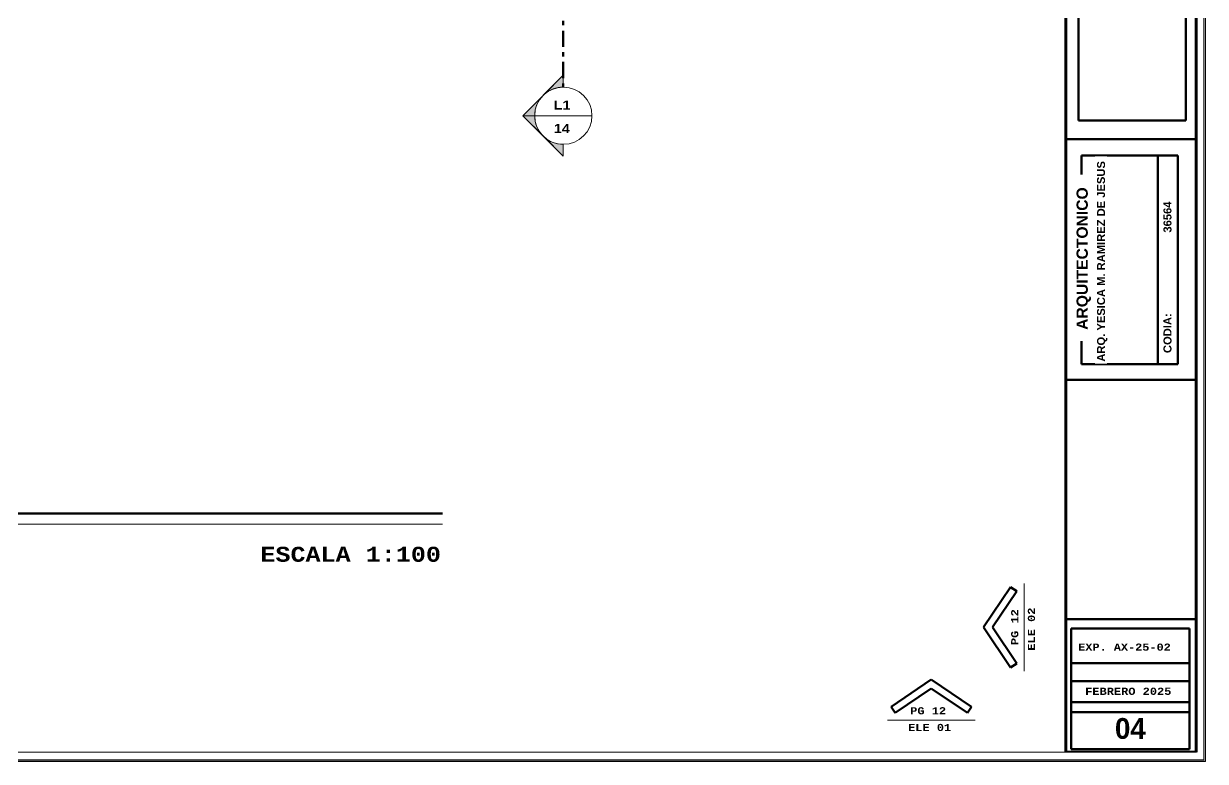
# Model space of a CAD drawing. Header units: metres. Extents: x -144 to 1000, y -717 to 29.
# Drawn here: x 318.97 to 345.2, y -589.13 to -572.75 of the extents above; entities that cross this region are included whole.
import ezdxf

# ---------------------------------------------------------------- set-up
doc = ezdxf.new("R2010")
doc.units = ezdxf.units.M
doc.linetypes.add('Dash Dot 3_16_', pattern=[0.595313, 0.357187, -0.119063, 0, -0.119063])
doc.layers.get('0').update_dxf_attribs({"color": 1})
for name, color, linetype, lineweight in [('A-DETL', 1, 'Continuous', 9), ('A-DETL-THIN', 1, 'Continuous', 9), ('G-ANNO-SYMB', 1, 'Continuous', 9), ('G-ANNO-TEXT', 2, 'Continuous', 9), ('G-ANNO-TTLB', 3, 'Continuous', 18), ('G-ANNO-TTLB-WIDE', 1, 'Continuous', 70), ('G-IMPT', 1, 'Continuous', 9)]:
    doc.layers.add(name, color=color, linetype=linetype, lineweight=lineweight)
doc.styles.add('Arial Black', font='', dxfattribs={"height": 0.15})
doc.styles.add('Arial_B', font='arialbd.ttf', dxfattribs={"height": 0.0025})
doc.styles.add('Arial_B_1', font='arialbd.ttf', dxfattribs={"height": 0.001786})
doc.styles.add('Britannic Bold_B_6', font='', dxfattribs={"height": 0.005})
doc.styles.add('Courier New_B_2', font='courbd.ttf', dxfattribs={"height": 0.0016})
doc.styles.add('Courier New_B_3', font='courbd.ttf', dxfattribs={"height": 0.2625})
doc.styles.add('Courier New_B_4', font='courbd.ttf', dxfattribs={"height": 0.001587})
doc.styles.add('Courier New_B_8', font='courbd.ttf', dxfattribs={"height": 0.0035})
doc.styles.get('Arial Black').set_extended_font_data('Arial Black')
doc.styles.get('Britannic Bold_B_6').set_extended_font_data('Britannic Bold', bold=True)

# ---------------------------------------------------------------- blocks, each defined once
blk = doc.blocks.new('tarjeta de nathalie 00')
at = {"layer": 'G-IMPT', "lineweight": 9}
h = blk.add_hatch(color=3, dxfattribs=at)
h.paths.add_polyline_path([(-145.23888, -717.38489), (-145.21019, -717.38489), (-145.21019, -716.89355), (-145.21019, -716.79934), (-145.23888, -716.79934), (-145.23888, -716.89379)])
h.paths.add_polyline_path([(-145.20996, -716.7991), (-145.20996, -717.3851), (-145.2392, -717.3851), (-145.2392, -716.7991)])
h.paths.add_polyline_path([(-145.23902, -717.3868), (-145.20826, -717.3868), (-145.20826, -716.7974), (-145.2392, -716.7974), (-146.09866, -716.7974), (-146.09866, -717.3868)])
h.paths.add_polyline_path([(-145.20795, -716.79707), (-145.20795, -717.3871), (-146.09898, -717.3871), (-146.09898, -716.79707)])
at = {"layer": 'G-ANNO-TTLB', "color": 3}
for p, q in [((-145.20826, -716.7974), (-145.20826, -717.3868)), ((-145.20795, -717.3871), (-145.20795, -716.79707)), ((-145.20795, -717.38713), (-145.20795, -716.79707)), ((-145.2392, -716.7991), (-145.2392, -717.3851)), ((-145.20996, -717.3851), (-145.20996, -716.7991)), ((-145.23888, -717.38489), (-145.23888, -716.89379)), ((-145.21019, -716.89355), (-145.21019, -717.38489)), ((-146.09898, -717.3871), (-145.20795, -717.3871)), ((-146.09898, -717.38713), (-145.20795, -717.38713)), ((-145.20996, -717.3851), (-146.09696, -717.3851)), ((-145.2392, -717.3851), (-145.20996, -717.3851)), ((-145.20826, -717.3868), (-145.23902, -717.3868)), ((-145.21019, -717.38489), (-145.23888, -717.38489))]:
    blk.add_line(p, q, dxfattribs=at)
at = {"layer": 'G-ANNO-TTLB'}
blk.add_line((-145.23902, -717.3868), (-146.09866, -717.3868), dxfattribs=at)
at = {"layer": 'G-ANNO-TTLB-WIDE', "color": 3}
for p, q in [((-145.2392, -716.7991), (-145.2392, -717.3851)), ((-145.20996, -716.7991), (-145.20996, -717.3851)), ((-145.21233, -717.24403), (-145.21233, -717.0241)), ((-145.23627, -717.16403), (-145.23627, -717.24403)), ((-145.23627, -717.24403), (-145.21233, -717.24403)), ((-145.2392, -717.24821), (-145.20996, -717.24821)), ((-145.2392, -717.30194), (-145.2392, -717.24821)), ((-145.20996, -717.24821), (-145.20996, -717.30194)), ((-145.23559, -717.25789), (-145.23559, -717.25185)), ((-145.23559, -717.25185), (-145.21413, -717.25185)), ((-145.21856, -717.29848), (-145.21856, -717.25185)), ((-145.21413, -717.25185), (-145.21413, -717.29848)), ((-145.23559, -717.29848), (-145.23559, -717.29331)), ((-145.21413, -717.29848), (-145.23559, -717.29848)), ((-145.20996, -717.30194), (-145.2392, -717.30194)), ((-145.2392, -717.35541), (-145.20996, -717.35541)), ((-145.23791, -717.35747), (-145.21146, -717.35747)), ((-145.23791, -717.3844), (-145.23791, -717.35747)), ((-145.21146, -717.35747), (-145.21146, -717.3844)), ((-145.23791, -717.36524), (-145.23791, -717.36926)), ((-145.21146, -717.36524), (-145.23791, -717.36524)), ((-145.21146, -717.36926), (-145.21146, -717.36524)), ((-145.23791, -717.36926), (-145.21146, -717.36926)), ((-145.23791, -717.3739), (-145.22469, -717.3739)), ((-145.23791, -717.3844), (-145.23791, -717.3739)), ((-145.23791, -717.3739), (-145.21146, -717.3739)), ((-145.23791, -717.37615), (-145.23791, -717.3739)), ((-145.22469, -717.3739), (-145.21146, -717.3739)), ((-145.21146, -717.3739), (-145.21146, -717.3844)), ((-145.21146, -717.3739), (-145.21146, -717.37615)), ((-145.21146, -717.37615), (-145.23791, -717.37615)), ((-145.21146, -717.3844), (-145.23791, -717.3844)), ((-145.22469, -717.3844), (-145.23791, -717.3844)), ((-145.21146, -717.3844), (-145.22469, -717.3844))]:
    blk.add_line(p, q, dxfattribs=at)
at = {"layer": 'G-ANNO-TTLB', "lineweight": 9, "attachment_point": 1}
for s, insert, char_height, width, style in [('EXP. AX-25-02', (-145.23635, -717.36083), 0.0015875, 0.027097, 'Courier New_B_4'), ('FEBRERO 2025', (-145.23478, -717.37069), 0.0016, 0.0250126, 'Courier New_B_3')]:
    blk.add_mtext(s, dxfattribs=dict(at, insert=insert, char_height=char_height, width=width, style=style))
at = {"layer": 'G-ANNO-TTLB', "lineweight": 9, "attachment_point": 1, "rotation": 90, "bg_fill": 3, "box_fill_scale": 1.25, "bg_fill_color": 256, "bg_fill_true_color": 13158600, "bg_fill_transparency": 0}
for s, insert, char_height, width, style in [('CODIA:                          36564', (-145.2173, -717.29598), 0.0017859, 0.0412887, 'Arial_B_1'), ('ARQUITECTONICO', (-145.2367, -717.2908), 0.0025, 0.0340148, 'Arial_B')]:
    blk.add_mtext(s, dxfattribs=dict(at, insert=insert, char_height=char_height, width=width, style=style))
at = {"layer": 'G-ANNO-TTLB', "lineweight": 9, "insert": (-145.23213, -717.2979), "char_height": 0.0017859, "width": 0.0453611, "attachment_point": 1, "rotation": 90, "style": 'Arial_B_1', "bg_fill": 3, "box_fill_scale": 1.25, "bg_fill_color": 256, "bg_fill_true_color": 13158600, "bg_fill_transparency": 0}
blk.add_mtext('\\pxt4;ARQ. YESICA M. RAMIREZ DE JESUS', dxfattribs=at)
blk = doc.blocks.new('A$C4d52d4f2')
at = {"layer": 'A-DETL', "color": 7, "lineweight": 100}
for p, q in [((-0.04347, -0.55119), (-0.04953, -0.56017)), ((-0.04347, -0.55119), (-0.0421, -0.55211)), ((-0.0421, -0.55211), (-0.04754, -0.56017)), ((-0.04347, -0.56916), (-0.04953, -0.56017)), ((-0.0421, -0.56824), (-0.04754, -0.56017)), ((-0.04347, -0.56916), (-0.0421, -0.56824)), ((-0.07018, -0.5779), (-0.0612, -0.57184)), ((-0.05221, -0.5779), (-0.0612, -0.57184)), ((-0.06926, -0.57927), (-0.0612, -0.57383)), ((-0.05314, -0.57927), (-0.0612, -0.57383)), ((-0.07018, -0.5779), (-0.06926, -0.57927)), ((-0.05221, -0.5779), (-0.05314, -0.57927))]:
    blk.add_line(p, q, dxfattribs=at)
at = {"layer": 'A-DETL-THIN', "lineweight": 18}
for p, q in [((-0.04047, -0.55038), (-0.04047, -0.56996)), ((-0.07099, -0.58091), (-0.05141, -0.58091))]:
    blk.add_line(p, q, dxfattribs=at)
at = {"layer": 'G-ANNO-TEXT', "char_height": 0.0016, "attachment_point": 1, "rotation": 90, "style": 'Courier New_B_2'}
for s, insert, width in [('PG 12', (-0.04336, -0.56414), 0.0104219), ('ELE 02', (-0.03963, -0.56539), 0.0125063)]:
    blk.add_mtext(s, dxfattribs=dict(at, insert=insert, width=width))
at = {"layer": 'G-ANNO-TEXT', "char_height": 0.0016, "attachment_point": 1, "style": 'Courier New_B_2'}
for s, insert, width in [('PG 12', (-0.0659, -0.57801), 0.0104219), ('ELE 01', (-0.06637, -0.58174), 0.0125063)]:
    blk.add_mtext(s, dxfattribs=dict(at, insert=insert, width=width))
blk = doc.blocks.new('R')
at = {"layer": 'G-ANNO-SYMB'}
h = blk.add_hatch(color=256, dxfattribs=at)
edge = h.paths.add_edge_path()
edge.add_line((324.29, -511.356), (324.716, -510.929))
edge.add_line((324.716, -510.929), (324.716, -511.192))
edge.add_arc((324.716, -511.827), 0.636, 90, 132.0784)
h = blk.add_hatch(color=256, dxfattribs=at)
edge = h.paths.add_edge_path()
edge.add_arc((324.716, -511.827), 0.635, 135, 180)
edge.add_line((324.081, -511.827), (323.818, -511.827))
edge.add_line((323.818, -511.827), (324.267, -511.378))
h = blk.add_hatch(color=256, dxfattribs=at)
edge = h.paths.add_edge_path()
edge.add_line((324.267, -512.276), (323.818, -511.827))
edge.add_line((323.818, -511.827), (324.081, -511.827))
edge.add_arc((324.716, -511.827), 0.635, 180, 225)
h = blk.add_hatch(color=256, dxfattribs=at)
edge = h.paths.add_edge_path()
edge.add_arc((324.716, -511.827), 0.636, 227.9216, 270)
edge.add_line((324.716, -512.463), (324.716, -512.725))
edge.add_line((324.716, -512.725), (324.29, -512.299))
at = {"layer": 'G-ANNO-SYMB', "linetype": 'Dash Dot 3_16_', "lineweight": 70}
blk.add_line((324.716, -500.9), (324.716, -511.192), dxfattribs=at)
at = {"layer": 'G-ANNO-SYMB', "lineweight": 18}
for p, q in [((323.818, -511.827), (324.716, -510.929)), ((324.716, -510.929), (324.29, -511.356)), ((324.716, -511.192), (324.716, -510.929)), ((324.716, -511.192), (324.716, -510.929)), ((324.267, -511.378), (323.818, -511.827)), ((323.818, -511.827), (324.716, -512.725)), ((324.081, -511.827), (323.818, -511.827)), ((323.818, -511.827), (324.267, -512.276)), ((323.818, -511.827), (324.081, -511.827)), ((324.081, -511.827), (325.351, -511.827)), ((324.29, -512.299), (324.716, -512.725)), ((324.716, -512.462), (324.716, -512.725)), ((324.716, -512.725), (324.716, -512.463))]:
    blk.add_line(p, q, dxfattribs=at)
for radius, start, end in [(0.635, 90, 270), (0.636, 90, 132.0784), (0.635, 270, 90), (0.635, 135, 180), (0.635, 180, 225), (0.636, 227.9216, 270)]:
    blk.add_arc((324.716, -511.827), radius, start, end, dxfattribs=at)
at = {"layer": 'G-ANNO-SYMB', "style": 'Arial Black'}
for s, p in [('L1', (324.503, -511.691)), ('14', (324.506, -512.211))]:
    blk.add_text(s, height=0.2, dxfattribs=at).set_placement(p)

msp = doc.modelspace()

# ---------------------------------------------------------------- block references
at = {"xscale": 99.43160266323505, "yscale": 99.43160266323505, "zscale": 99.43160266323505}
msp.add_blockref('tarjeta de nathalie 00', (14783.456, 70741.827), dxfattribs=at)

# ---------------------------------------------------------------- next in the draw order: linework, layer by layer
at = {"layer": 'A-DETL', "lineweight": 100, "ltscale": 100}
msp.add_line((308.184, -583.626), (328.266, -583.626), dxfattribs=at)
at = {"layer": 'A-DETL-THIN', "lineweight": 18}
msp.add_line((308.184, -583.857), (328.266, -583.857), dxfattribs=at)

# ---------------------------------------------------------------- next in the draw order: block references
at = {"xscale": 99.43160273753426, "yscale": 99.43160273753426, "zscale": 99.43160273753426}
msp.add_blockref('A$C4d52d4f2', (345.197, -530.45), dxfattribs=at)
at = {"color": 3}
msp.add_blockref('R', (6.229, -62.967), dxfattribs=at)

# ---------------------------------------------------------------- next in the draw order: texts
at = {"layer": 'G-ANNO-TEXT', "style": 'Courier New_B_8'}
msp.add_text('ESCALA 1:100', height=0.3333, dxfattribs=at).set_placement((324.221, -584.695))
at = {"layer": 'G-ANNO-TTLB', "style": 'Britannic Bold_B_6'}
msp.add_text('04', height=0.4606, dxfattribs=at).set_placement((343.19, -588.625))

doc.saveas('drawing.dxf')
